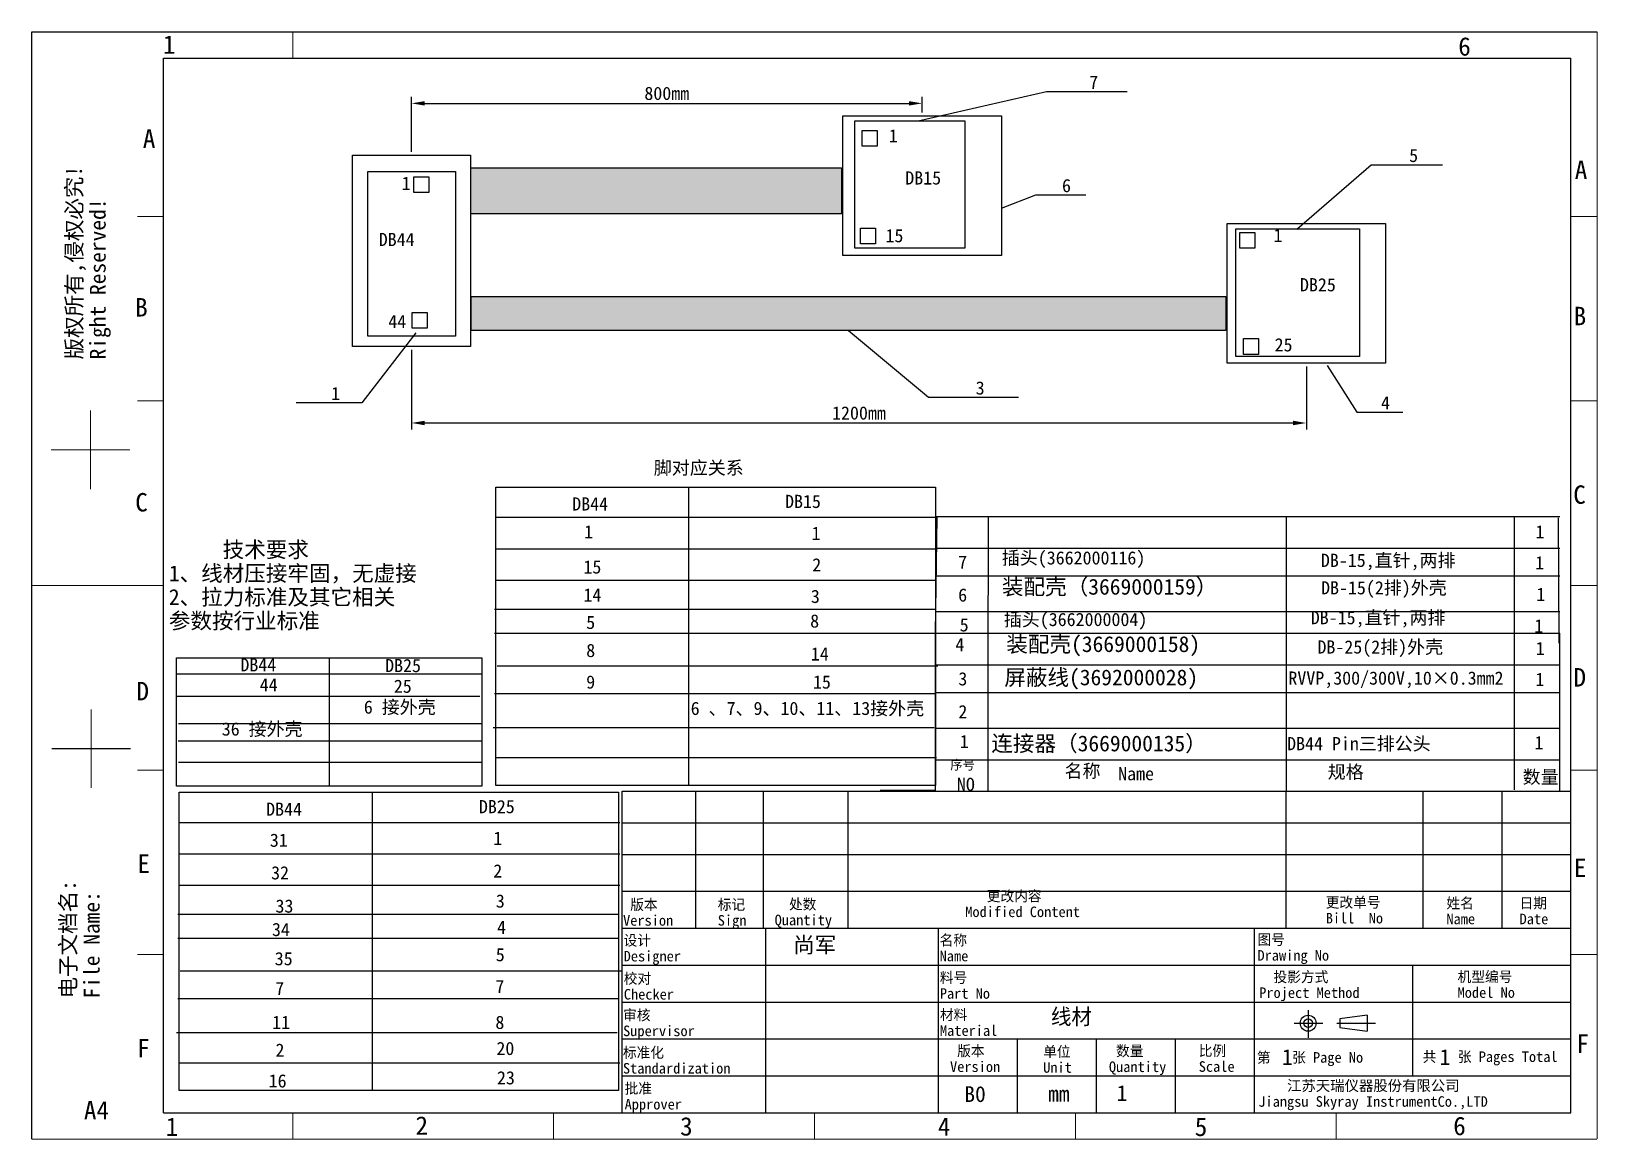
# Model space of a CAD drawing. Header units: millimetres. Extents: x 153 to 450, y 1 to 211.
import ezdxf

# ---------------------------------------------------------------- set-up
doc = ezdxf.new("R2010")
doc.units = ezdxf.units.MM
doc.styles.add('TEXTSTYLE_2', font='simfang_0.ttf')
doc.dimstyles.new('ISO-25', dxfattribs={"dimtxt": 2.5, "dimasz": 2.5, "dimexe": 1.25, "dimexo": 0.625, "dimtad": 1, "dimdsep": 46, "dimtxsty": 'Standard', "dimcen": 2.5, "dimadec": 0, "dimazin": 0, "dimtfac": 1, "dimtmove": 0, "dimatfit": 3, "dimfxl": 1, "dimarcsym": 0})

# ---------------------------------------------------------------- blocks, each defined once
blk = doc.blocks.new('*D7')
at = {"color": 0, "lineweight": -2}
for p, q in [((225.41, 188.61), (225.41, 199.07)), ((227.91, 197.82), (319.78, 197.82)), ((322.28, 196.06), (322.28, 199.07))]:
    blk.add_line(p, q, dxfattribs=at)
at = {"color": 0}
for points in [[(227.91, 198.24), (227.91, 197.4), (225.41, 197.82)], [(319.78, 198.24), (319.78, 197.4), (322.28, 197.82)]]:
    blk.add_solid(points, dxfattribs=at)
at = {"layer": 'Defpoints', "color": 0}
for p in [(322.28, 197.82), (322.28, 195.43), (225.41, 187.99)]:
    blk.add_point(p, dxfattribs=at)
at = {"color": 0, "insert": (273.85, 199.7), "char_height": 2.5, "attachment_point": 5}
blk.add_mtext('800mm', dxfattribs=at)
blk = doc.blocks.new('*D8')
at = {"color": 0, "lineweight": -2}
for p, q in [((225.41, 151.09), (225.41, 135.95)), ((395.2, 147.9), (395.2, 135.95)), ((227.91, 137.2), (392.7, 137.2))]:
    blk.add_line(p, q, dxfattribs=at)
at = {"color": 0}
for points in [[(227.91, 137.62), (227.91, 136.78), (225.41, 137.2)], [(392.7, 137.62), (392.7, 136.78), (395.2, 137.2)]]:
    blk.add_solid(points, dxfattribs=at)
at = {"layer": 'Defpoints', "color": 0}
for p in [(225.41, 151.71), (395.2, 148.53), (395.2, 137.2)]:
    blk.add_point(p, dxfattribs=at)
at = {"color": 0, "insert": (310.31, 139.08), "char_height": 2.5, "attachment_point": 5}
blk.add_mtext('1200mm', dxfattribs=at)

msp = doc.modelspace()

# ---------------------------------------------------------------- hatches: boundary and pattern name
h = msp.add_hatch(color=256)
h.set_gradient(color1=(51, 51, 51), one_color=1, tint=1)
h.paths.add_polyline_path([(236.653, 185.564), (307.009, 185.564), (307.009, 176.845), (236.653, 176.845)])
h = msp.add_hatch(color=256)
h.set_gradient(color1=(51, 51, 51), one_color=1, tint=1)
h.paths.add_polyline_path([(236.76, 161.182), (379.926, 161.182), (379.926, 154.743), (236.76, 154.743)])

# ---------------------------------------------------------------- linework, layer by layer
at = {"linetype": 'Continuous'}
for p, q in [((153.378, 1.378), (153.378, 211.378)), ((153.378, 211.378), (450.378, 211.378)), ((178.378, 6.378), (178.378, 206.378)), ((178.378, 206.378), (445.378, 206.378)), ((445.378, 6.378), (445.378, 206.378)), ((265.378, 6.378), (265.378, 67.378)), ((265.378, 67.378), (445.378, 67.378)), ((279.388, 41.378), (279.388, 67.378)), ((292.225, 41.378), (292.225, 67.378)), ((308.243, 41.378), (308.243, 67.378)), ((391.378, 41.378), (391.378, 67.378)), ((417.378, 41.378), (417.378, 67.378)), ((432.378, 41.378), (432.378, 67.378)), ((265.378, 61.378), (445.378, 61.378)), ((265.378, 55.378), (445.378, 55.378)), ((265.378, 48.378), (445.378, 48.378)), ((265.378, 41.378), (445.378, 41.378)), ((292.647, 6.378), (292.647, 41.378)), ((325.378, 6.378), (325.378, 41.378)), ((385.378, 6.378), (385.378, 41.378)), ((265.378, 34.378), (445.378, 34.378)), ((415.378, 13.378), (415.378, 34.378)), ((265.378, 27.378), (445.378, 27.378)), ((395.552, 25.868), (395.552, 20.588)), ((406.714, 24.876), (401.539, 24.171)), ((401.539, 24.171), (401.539, 22.558)), ((406.714, 24.876), (406.714, 21.854)), ((392.869, 23.365), (398.329, 23.365)), ((400.97, 23.365), (408.324, 23.365)), ((401.539, 22.558), (406.714, 21.854)), ((265.378, 20.378), (445.378, 20.378)), ((340.378, 6.378), (340.378, 20.378)), ((355.378, 6.378), (355.378, 20.378)), ((370.378, 6.378), (370.378, 20.378)), ((265.378, 13.378), (445.378, 13.378)), ((178.378, 6.378), (445.378, 6.378))]:
    msp.add_line(p, q, dxfattribs=at)
for p, q in [((321.543, 194.51), (345.912, 200.051)), ((345.912, 200.051), (361.221, 200.051)), ((393.414, 173.947), (407.505, 186.181)), ((407.505, 186.181), (421.035, 186.181)), ((337.345, 177.927), (343.868, 180.46)), ((343.868, 180.46), (353.383, 180.46)), ((308.343, 154.743), (323.482, 142.083)), ((226.213, 154.286), (215.96, 141.016)), ((399.181, 148.075), (404.758, 139.248)), ((215.96, 141.016), (203.499, 141.016)), ((323.482, 142.083), (340.571, 142.083)), ((404.758, 139.248), (413.534, 139.248)), ((277.939, 125.046), (277.939, 68.476)), ((241.414, 119.317), (325.05, 119.317)), ((241.414, 113.35), (325.05, 113.35)), ((241.414, 107.383), (325.05, 107.383)), ((324.778, 108.207), (443.275, 108.207)), ((241.175, 101.893), (324.811, 101.893)), ((241.175, 97.358), (324.811, 97.358)), ((209.787, 92.686), (209.787, 68.323)), ((180.881, 89.602), (238.671, 89.602)), ((241.653, 91.152), (325.289, 91.152)), ((180.73, 85.371), (238.368, 85.371)), ((241.175, 85.901), (324.811, 85.901)), ((324.812, 86.082), (443.308, 86.082)), ((181.184, 80.234), (238.822, 80.234)), ((240.936, 79.456), (324.572, 79.456)), ((181.143, 76.909), (238.781, 76.909)), ((181.218, 72.884), (238.856, 72.884)), ((241.414, 73.728), (325.05, 73.728)), ((217.978, 67.086), (217.978, 10.517)), ((314.353, 67.578), (324.818, 67.578)), ((181.3, 61.455), (264.937, 61.455)), ((181.3, 55.488), (264.937, 55.488)), ((181.3, 49.521), (264.937, 49.521)), ((181.061, 44.031), (264.698, 44.031)), ((181.061, 39.496), (264.698, 39.496)), ((181.539, 33.29), (265.175, 33.29)), ((181.061, 28.039), (264.698, 28.039)), ((180.822, 21.594), (264.459, 21.594)), ((181.3, 15.866), (264.937, 15.866))]:
    msp.add_line(p, q)
at = {"linetype": 'Continuous', "lineweight": -3}
for p, q in [((324.785, 119.452), (443.275, 119.452)), ((324.809, 97.401), (325.173, 119.308)), ((334.82, 89.754), (334.865, 119.302)), ((391.413, 95.3), (391.413, 119.43)), ((434.668, 92.374), (434.668, 119.43)), ((443.154, 95.466), (443.052, 119.215)), ((324.785, 113.452), (443.275, 113.452)), ((324.785, 101.452), (443.275, 101.452)), ((324.818, 97.327), (443.308, 97.327)), ((324.818, 67.327), (324.818, 97.327)), ((334.818, 67.327), (334.818, 97.327)), ((391.42, 67.327), (391.42, 97.327)), ((434.694, 67.647), (434.694, 97.327)), ((443.308, 67.327), (443.308, 97.327)), ((445.378, 67.378), (445.378, 97.378)), ((324.818, 91.327), (443.308, 91.327)), ((324.818, 79.327), (443.308, 79.327)), ((324.818, 73.327), (443.308, 73.327))]:
    msp.add_line(p, q, dxfattribs=at)
at = {"linetype": 'Continuous', "lineweight": 0}
msp.add_line((291.928, 67.578), (291.928, 67.578), dxfattribs=at)
at = {"linetype": 'Continuous', "const_width": 0.2}
for points in [[(202.878, 206.378), (202.878, 211.378)], [(450.378, 1.378), (450.378, 211.378)], [(178.378, 176.378), (173.378, 176.378)], [(445.378, 176.378), (450.378, 176.378)], [(164.494, 139.602), (164.494, 124.646)], [(178.378, 141.378), (173.378, 141.378)], [(445.378, 141.378), (450.378, 141.378)], [(157.016, 132.124), (171.972, 132.124)], [(178.378, 106.378), (153.378, 106.378)], [(445.378, 106.378), (450.378, 106.378)], [(164.641, 82.914), (164.641, 67.958)], [(157.163, 75.436), (172.119, 75.436)], [(178.378, 71.378), (173.378, 71.378)], [(445.378, 71.378), (450.378, 71.378)], [(178.378, 36.378), (173.378, 36.378)], [(445.378, 36.378), (450.378, 36.378)], [(202.878, 6.378), (202.878, 1.378)], [(252.378, 6.378), (252.378, 1.378)], [(301.878, 6.378), (301.878, 1.378)], [(351.378, 6.378), (351.378, 1.378)], [(400.878, 6.378), (400.878, 1.378)], [(153.378, 1.378), (450.378, 1.378)]]:
    msp.add_lwpolyline(points, dxfattribs=at)
for points in [[(307.231, 195.432), (337.333, 195.432), (337.333, 168.954), (307.231, 168.954)], [(309.552, 194.534), (330.401, 194.534), (330.401, 170.345), (309.552, 170.345)], [(310.939, 192.703), (313.77, 192.703), (313.77, 189.718), (310.939, 189.718)], [(214.204, 187.986), (236.624, 187.986), (236.624, 151.713), (214.204, 151.713)], [(217.128, 184.888), (233.782, 184.888), (233.782, 153.664), (217.128, 153.664)], [(236.653, 185.564), (307.009, 185.564), (307.009, 176.845), (236.653, 176.845)], [(225.858, 183.906), (228.689, 183.906), (228.689, 180.921), (225.858, 180.921)], [(310.625, 174.166), (313.456, 174.166), (313.456, 171.182), (310.625, 171.182)], [(380.148, 175.003), (410.25, 175.003), (410.25, 148.525), (380.148, 148.525)], [(381.793, 174.002), (405.288, 174.002), (405.288, 149.819), (381.793, 149.819)], [(382.602, 173.35), (385.433, 173.35), (385.433, 170.365), (382.602, 170.365)], [(236.76, 161.182), (379.926, 161.182), (379.926, 154.743), (236.76, 154.743)], [(225.543, 158.143), (228.374, 158.143), (228.374, 155.158), (225.543, 155.158)], [(383.292, 153.193), (386.122, 153.193), (386.122, 150.209), (383.292, 150.209)], [(241.414, 125.046), (324.811, 125.046), (324.811, 68.476), (241.414, 68.476)], [(180.808, 92.686), (238.767, 92.686), (238.767, 68.323), (180.808, 68.323)], [(181.3, 67.184), (264.698, 67.184), (264.698, 10.614), (181.3, 10.614)]]:
    msp.add_lwpolyline(points, close=True)
at = {"linetype": 'Continuous'}
for radius in [1.511, 0.807]:
    msp.add_circle((395.552, 23.365), radius, dxfattribs=at)

# ---------------------------------------------------------------- texts
at = {"linetype": 'Continuous', "char_height": 3.5, "line_spacing_factor": 0.9, "style": 'TEXTSTYLE_2'}
for s, insert, width, attachment_point in [('1', (178.255, 210.723), 2.42804, 1), ('6', (424.02, 210.368), 2.42804, 1), ('A', (176.817, 192.879), 2.42804, 3), ('A', (446.132, 186.966), 2.42804, 1), ('B', (172.982, 160.889), 2.42804, 1), ('B', (445.921, 159.234), 2.42804, 1), ('C', (445.841, 125.361), 2.42804, 1), ('C', (172.994, 123.911), 2.42804, 1), ('D\\P ', (445.9, 90.715), 2.42804, 1), ('D', (173.225, 88.1), 2.42804, 1), ('E', (173.398, 55.379), 2.42804, 1), ('E', (445.97, 54.57), 2.42804, 1), ('F', (446.444, 21.239), 2.42804, 1), ('F', (173.38, 20.392), 2.42804, 1), ('A4', (163.252, 8.607), 4.85609, 1), ('1', (178.77, 5.481), 2.42804, 1), ('2', (226.173, 5.706), 2.42804, 1), ('3', (276.38, 5.556), 2.42804, 1), ('4', (325.281, 5.509), 2.42804, 1), ('5', (374.027, 5.461), 2.42804, 1), ('6', (423.071, 5.628), 2.42804, 1)]:
    msp.add_mtext(s, dxfattribs=dict(at, insert=insert, width=width, attachment_point=attachment_point))
at = {"attachment_point": 1}
for s, insert, char_height, width in [('{\\fSimSun|b0|i0|c134|p2;7}', (354.005, 203.065), 2.5, 4.48889), ('{\\fSimSun|b0|i0|c0|p2;1}', (315.975, 192.903), 2.5, 4.48889), ('{\\fSimSun|b0|i0|c134|p2;5}', (414.708, 189.195), 2.5, 4.48889), ('DB15', (319.101, 184.927), 2.5, 15.19606), ('{\\fSimSun|b0|i0|c0|p2;1}', (223.545, 183.907), 2.5, 4.48889), ('{\\fSimSun|b0|i0|c134|p2;6}', (348.842, 183.475), 2.5, 4.48889), ('DB44', (219.196, 173.258), 2.5, 12.51321), ('{\\fSimSun|b0|i0|c0|p2;1\\fSimSun|b0|i0|c134|p2;5}', (315.344, 173.975), 2.5, 4.48889), ('{\\fSimSun|b0|i0|c0|p2;1}', (388.984, 174.028), 2.5, 4.48889), ('DB25', (393.995, 164.667), 2.5, 15.27852), ('{\\fSimSun|b0|i0|c134|p2;44}', (221.013, 157.704), 2.5, 4.48889), ('{\\fSimSun|b0|i0|c134|p2;25}', (389.183, 153.277), 2.5, 4.48889), ('{\\fSimSun|b0|i0|c0|p2;1}', (210.168, 144.031), 2.5, 4.48889), ('{\\fSimSun|b0|i0|c134|p2;3}', (332.465, 145.098), 2.5, 4.48889), ('{\\fSimSun|b0|i0|c134|p2;4}', (409.362, 142.262), 2.5, 4.48889), ('{\\fFangSong_GB2312|b0|i0|c134|p49;脚对应关系}', (271.394, 129.947), 2.5, 59.42136), ('DB44', (255.913, 123.1), 2.5, 17.39698), ('DB15', (296.293, 123.575), 2.5, 16.96173), ('{\\fSimSun|b0|i0|c0|p2;1}', (258.165, 117.798), 2.5, 4.48889), ('{\\fSimSun|b0|i0|c0|p2;1}', (301.322, 117.532), 2.5, 4.48889), ('{\\fSimSun|b0|i0|c134|p2;插头(3662000116)}', (337.42, 112.868), 2.5, 47.86294), ('{\\fSimSun|b0|i0|c0|p2;1\\fSimSun|b0|i0|c134|p2;5}', (258.031, 111.146), 2.5, 4.48889), ('{\\fSimSun|b0|i0|c134|p2;2}', (301.455, 111.545), 2.5, 4.48889), ('{\\fSimSun|b0|i0|c134|p2;7}', (329.139, 112.053), 2.5, 4.48889), ('{\\fSimSun|b0|i0|c0|p2;DB-15,\\fSimSun|b0|i0|c134|p2;直针\\fSimSun|b0|i0|c0|p2;,\\fSimSun|b0|i0|c134|p2;两排}', (397.96, 112.4), 2.5, 45.00735), ('{\\fSimSun|b0|i0|c134|p2;装配壳（\\fSimSun|b0|i0|c0|p2;3669000159\\fSimSun|b0|i0|c134|p2;）}', (337.452, 107.643), 3, 52.764), ('{\\fSimSun|b0|i0|c0|p2;DB-15(2\\fSimSun|b0|i0|c134|p2;排\\fSimSun|b0|i0|c0|p2;)\\fSimSun|b0|i0|c134|p2;外壳}', (397.996, 107.197), 2.5, 45.00735), ('{\\fSimSun|b0|i0|c0|p2;1\\fSimSun|b0|i0|c134|p2;4}', (258.031, 105.824), 2.5, 4.48889), ('{\\fSimSun|b0|i0|c134|p2;3}', (301.189, 105.558), 2.5, 4.48889), ('{\\fSimSun|b0|i0|c134|p2;6}', (329.139, 105.823), 2.5, 4.48889), ('{\\fSimSun|b0|i0|c134|p2;插头(3662000004)}', (337.798, 101.185), 2.5, 48.97838), ('{\\fSimSun|b0|i0|c0|p2;DB-15,\\fSimSun|b0|i0|c134|p2;直针\\fSimSun|b0|i0|c0|p2;,\\fSimSun|b0|i0|c134|p2;两排}', (396.043, 101.532), 2.5, 45.00735), ('{\\fSimSun|b0|i0|c134|p2;5}', (258.564, 100.635), 2.5, 4.48889), ('{\\fSimSun|b0|i0|c134|p2;8}', (301.056, 100.901), 2.5, 4.48889), ('{\\fSimSun|b0|i0|c134|p2;5}', (329.429, 100.17), 2.5, 4.48889), ('{\\fSimSun|b0|i0|c134|p2;8}', (258.564, 95.313), 2.5, 4.48889), ('{\\fSimSun|b0|i0|c0|p2;4}', (328.602, 96.408), 2.5, 5.40375), ('{\\fSimSun|b0|i0|c134|p2;DB-25(2排)外壳}', (397.309, 95.97), 2.5, 24.62788), ('DB44', (192.946, 92.584), 2.5, 17.39698), ('DB25', (220.408, 92.449), 2.5, 16.96173), ('{\\fSimSun|b0|i0|c134|p2;14}', (301.189, 94.648), 2.5, 4.48889), ('{\\fSimSun|b0|i0|c134|p2;9}', (258.564, 89.326), 2.5, 4.48889), ('{\\fSimSun|b0|i0|c0|p2;1\\fSimSun|b0|i0|c134|p2;5}', (301.588, 89.326), 2.5, 4.48889), ('{\\fSimSun|b0|i0|c0|p2;3}', (329.173, 89.928), 2.5, 4.48889), ('{\\fSimSun|b0|i0|c134|p2;RVVP,300/300V,10×0.3mm2}', (391.796, 90.071), 2.5, 24.62788), ('{\\fSimSun|b0|i0|c134|p2;44}', (196.615, 88.795), 2.5, 4.48889), ('{\\fSimSun|b0|i0|c134|p2;25}', (222.058, 88.526), 2.5, 4.48889), ('{\\fSimSun|b0|i0|c134|p2;6 接外壳}', (216.369, 84.571), 2.5, 17.36537), ('{\\fSimSun|b0|i0|c134|p2;6 、7、9、10、11、13接外壳}', (278.388, 84.324), 2.5, 46.59246), ('{\\fSimSun|b0|i0|c0|p2;2}', (329.173, 83.698), 2.5, 4.48889), ('{\\fSimSun|b0|i0|c134|p2;36 接外壳}', (189.413, 80.413), 2.5, 17.36537), ('{\\fSimSun|b0|i0|c0|p2;1}', (329.463, 78.045), 2.5, 4.48889), ('{\\fFangSong_GB2312|b0|i0|c134|p49;连接器（3669000135）}', (335.436, 77.925), 3, 51.75895), ('DB44 Pin{\\fFangSong_GB2312|b0|i0|c134|p49;三排公头}', (391.55, 77.641), 2.5, 38.45404), ('DB25', (238.206, 65.689), 2.5, 16.96173), ('DB44', (197.826, 65.213), 2.5, 17.39698), ('{\\fSimSun|b0|i0|c0|p2;1}', (240.933, 59.681), 2.5, 4.48889), ('{\\fSimSun|b0|i0|c134|p2;31}', (198.531, 59.324), 2.5, 4.48889), ('{\\fSimSun|b0|i0|c134|p2;32}', (198.77, 53.138), 2.5, 4.48889), ('{\\fSimSun|b0|i0|c134|p2;2}', (240.933, 53.495), 2.5, 4.48889), ('{\\fSimSun|b0|i0|c134|p2;3}', (241.409, 47.784), 2.5, 4.48889), ('{\\fSimSun|b0|i0|c134|p2;33}', (199.603, 46.832), 2.5, 4.48889), ('{\\fSimSun|b0|i0|c134|p2;34}', (198.939, 42.388), 2.5, 4.48889), ('{\\fSimSun|b0|i0|c134|p2;4}', (241.65, 42.812), 2.5, 4.48889), ('{\\fSimSun|b0|i0|c134|p2;35}', (199.464, 36.853), 2.5, 4.48889), ('{\\fSimSun|b0|i0|c134|p2;5}', (241.405, 37.612), 2.5, 4.48889), ('{\\fSimSun|b0|i0|c134|p2;7}', (199.558, 31.201), 2.5, 4.48889), ('{\\fSimSun|b0|i0|c134|p2;7}', (241.336, 31.578), 2.5, 4.48889), ('{\\fSimSun|b0|i0|c134|p2;11}', (198.983, 24.78), 2.5, 4.48889), ('{\\fSimSun|b0|i0|c134|p2;8}', (241.33, 24.78), 2.5, 4.48889), ('{\\fSimSun|b0|i0|c134|p2;2}', (199.599, 19.505), 2.5, 4.48889), ('{\\fSimSun|b0|i0|c134|p2;20}', (241.521, 19.826), 2.5, 4.48889), ('{\\fSimSun|b0|i0|c134|p2;16}', (198.307, 13.675), 2.5, 4.48889), ('{\\fSimSun|b0|i0|c134|p2;23}', (241.627, 14.258), 2.5, 4.48889)]:
    msp.add_mtext(s, dxfattribs=dict(at, insert=insert, char_height=char_height, width=width))
at = {"linetype": 'Continuous', "attachment_point": 1, "rotation": 90, "line_spacing_factor": 0.9, "style": 'TEXTSTYLE_2'}
for s, insert, char_height, width in [('版权所有,侵权必究!\\PRight Reserved!', (159.895, 149.252), 2.99125, 37.26366), ('电子文档名:\\PFile Name:', (158.748, 28.06), 2.9912, 22.77101)]:
    msp.add_mtext(s, dxfattribs=dict(at, insert=insert, char_height=char_height, width=width))
at = {"linetype": 'Continuous', "lineweight": -3, "char_height": 2.5, "attachment_point": 1}
for s, insert, width in [('{\\fSimSun|b0|i0|c134|p2;1}', (438.691, 117.818), 3.82703), ('{\\fSimSun|b0|i0|c0|p2;1}', (438.628, 111.952), 3.82703), ('{\\fSimSun|b0|i0|c134|p2;1}', (438.832, 105.952), 3.72973), ('{\\fSimSun|b0|i0|c134|p2;1}', (438.447, 99.952), 3.72973), ('{\\fSimSun|b0|i0|c134|p2;1}', (438.725, 95.693), 3.82703), ('{\\fSimSun|b0|i0|c0|p2;1}', (438.661, 89.827), 3.82703), ('{\\fSimSun|b0|i0|c134|p2;1}', (438.481, 77.827), 3.72973), ('{\\fSimSun|b0|i0|c0|p2;Name}', (359.491, 71.936), 6.81081), ('{\\fSimSun|b0|i0|c0|p2;NO}', (328.905, 69.912), 4.04324)]:
    msp.add_mtext(s, dxfattribs=dict(at, insert=insert, width=width))
at = {"linetype": 'Continuous', "attachment_point": 1, "line_spacing_factor": 0.9}
for s, insert, char_height, width in [('     {\\fFangSong_GB2312|b0|i0|c134|p49;技术要求}\\P1{\\fFangSong_GB2312|b0|i0|c134|p49;、线材压接牢固，无虚接}\\P2{\\fFangSong_GB2312|b0|i0|c134|p49;、拉力标准及其它相关\\P参数按行业标准}\\P ', (179.37, 114.692), 3, 72.65314), ('{\\fSimSun|b0|i0|c134|p2;装配壳(3669000158)}', (338.281, 96.762), 3, 44.47994), ('{\\fSimSun|b0|i0|c134|p2;屏蔽线(3692000028)}', (337.893, 90.452), 3, 44.47994), ('   更改内容\\PModified Content', (330.484, 48.492), 2, 45.80974), ('更改单号\\PBill  No', (398.882, 47.29), 2, 18.15195), (' 版本\\PVersion', (265.553, 46.858), 2, 9.71218), ('标记\\PSign', (283.519, 46.869), 2, 10.61752), ('  处数\\PQuantity', (294.314, 46.939), 2, 14.09474), ('姓名\\PName', (421.777, 47.138), 2, 5.54982), ('日期\\PDate', (435.664, 47.137), 2, 5.54982), ('设计\\PDesigner', (265.663, 40.085), 2, 11.09963), ('{\\fSimSun|b0|i0|c134|p2;尚军}', (297.829, 39.726), 3, 22.85978), ('名称\\PName', (325.619, 40.115), 2, 5.54982), ('图号\\PDrawing No', (385.922, 40.231), 2, 23.83262), ('校对\\PChecker', (265.692, 32.852), 2, 9.71218), ('料号\\PPart No', (325.653, 33.007), 2, 9.71218), ('  投影方式\\PProject Method', (386.253, 33.155), 2, 29.17821), ('机型编号\\PModel No', (423.893, 33.179), 2, 11.09963), ('审核\\PSupervisor', (265.559, 25.909), 2, 13.87454), ('材料\\PMaterial', (325.68, 25.967), 2, 11.09963), ('线材', (346.726, 26.119), 3, 8.30258), ('标准化\\PStandardization', (265.528, 18.819), 2, 20.81181), (' 版本\\PVersion', (327.591, 19.119), 2, 9.71218), ('单位\\PUnit', (345.265, 18.975), 2, 5.54982), (' 数量\\PQuantity', (357.74, 19.105), 2, 11.09963), ('比例\\PScale', (374.786, 19.146), 2, 6.93727), ('第   张 Page No', (385.821, 17.875), 2, 28.79031), ('1', (390.591, 18.462), 3, 2.08118), ('共   张 Pages Total', (417.269, 18.013), 2, 26.34686), ('1', (420.503, 18.462), 3, 2.08118), ('批准\\PApprover', (265.852, 12.001), 2, 11.09963), ('    {\\fFangSong_GB2312|b0|i0|c134|p49;江苏天瑞仪器股份有限公司}\\PJiangsu Skyray InstrumentCo.,LTD', (386.095, 12.518), 2, 61.46143), ('B0', (330.299, 11.421), 3, 4.16236), ('mm', (346.184, 11.494), 3, 4.16236), ('1', (359.176, 11.594), 3, 2.08118)]:
    msp.add_mtext(s, dxfattribs=dict(at, insert=insert, char_height=char_height, width=width))
at = {"color": 7, "linetype": 'Continuous', "lineweight": -3, "attachment_point": 1}
for s, insert, char_height, width in [('序号', (327.643, 73.276), 1.8, 9.69265), ('{\\fSimSun|b0|i0|c134|p2;名称}', (349.326, 72.46), 2.5, 11.06526), ('{\\fSimSun|b0|i0|c134|p2;规格}', (399.25, 72.28), 2.5, 12.06), ('{\\fSimSun|b0|i0|c134|p2;数量}', (436.249, 71.323), 2.5, 9.42222)]:
    msp.add_mtext(s, dxfattribs=dict(at, insert=insert, char_height=char_height, width=width))

# ---------------------------------------------------------------- dimensions: what is measured, and where the dimension line sits
for base, p1, p2, text, picture, middle in [((322.282, 197.821), (225.414, 187.986), (322.282, 195.432), '800mm', '*D7', (273.848, 199.696)), ((395.199, 137.2), (225.414, 151.713), (395.199, 148.525), '1200mm', '*D8', (310.306, 139.075))]:
    dim = msp.add_linear_dim(base=base, p1=p1, p2=p2, text=text, dimstyle='ISO-25')
    dim.commit()
    dim.dimension.update_dxf_attribs({"geometry": picture, "text_midpoint": middle})

doc.saveas('drawing.dxf')
